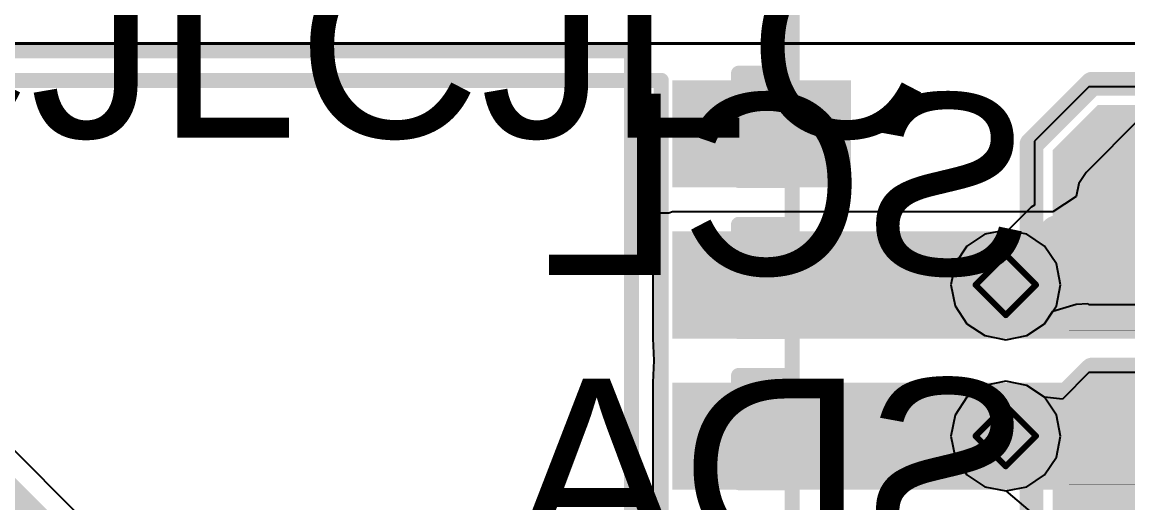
# Model space of a CAD drawing. Header units: millimetres. Extents: x -16 to 330, y -45 to 150.
# Drawn here: x 47.39 to 56.68, y 72.16 to 76.2 of the extents above; entities that cross this region are included whole.
import ezdxf

# ---------------------------------------------------------------- set-up
doc = ezdxf.new("R2010")
doc.units = ezdxf.units.MM
for name, color, linetype in [('BottomLayer', 5, 'Continuous'), ('BottomOverlay', 54, 'Continuous'), ('BottomPaste', 16, 'Continuous'), ('BottomSolder', 6, 'Continuous'), ('DrillDrawing', 1, 'Continuous'), ('Mechanical13', 56, 'Continuous'), ('MidLayer1', 16, 'Continuous'), ('MidLayer2', 76, 'Continuous'), ('TopLayer', 1, 'Continuous'), ('TopOverlay', 2, 'Continuous'), ('TopPaste', 8, 'Continuous'), ('TopSolder', 216, 'Continuous'), ('ViaHoleLayer', 16, 'Continuous')]:
    doc.layers.add(name, color=color, linetype=linetype)
doc.styles.add('Arial', font='arial.ttf', dxfattribs={"height": 0.2})

# ---------------------------------------------------------------- blocks, each defined once
blk = doc.blocks.new('41_SMD_M______58')
at = {"layer": 'TopLayer'}
for points in [[(8, 9.33), (9.5, 9.33), (9.5, 8.43), (8, 8.43)], [(8, 8.06), (9.5, 8.06), (9.5, 7.16), (8, 7.16)], [(8, 6.79), (9.5, 6.79), (9.5, 5.89), (8, 5.89)]]:
    blk.add_hatch(color=1, dxfattribs=at).paths.add_polyline_path(points)
at = {"layer": 'TopPaste'}
for points in [[(8, 9.33), (9.5, 9.33), (9.5, 8.43), (8, 8.43)], [(8, 8.06), (9.5, 8.06), (9.5, 7.16), (8, 7.16)], [(8, 6.79), (9.5, 6.79), (9.5, 5.89), (8, 5.89)]]:
    blk.add_hatch(color=8, dxfattribs=at).paths.add_polyline_path(points)
at = {"layer": 'TopSolder'}
for points in [[(8, 9.33), (9.5, 9.33), (9.5, 8.43), (8, 8.43)], [(8, 8.06), (9.5, 8.06), (9.5, 7.16), (8, 7.16)], [(8, 6.79), (9.5, 6.79), (9.5, 5.89), (8, 5.89)]]:
    blk.add_hatch(color=216, dxfattribs=at).paths.add_polyline_path(points)
blk = doc.blocks.new('R___0402_94')
at = {"layer": 'TopLayer'}
for points in [[(-0.6985, -0.3175), (-0.6985, 0.3175), (-0.2413, 0.3175), (-0.2413, -0.3175)], [(0.2413, -0.3175), (0.2413, 0.3175), (0.6985, 0.3175), (0.6985, -0.3175)]]:
    blk.add_hatch(color=1, dxfattribs=at).paths.add_polyline_path(points)
at = {"layer": 'TopPaste'}
for points in [[(-0.6985, -0.3175), (-0.6985, 0.3175), (-0.2413, 0.3175), (-0.2413, -0.3175)], [(0.2413, -0.3175), (0.2413, 0.3175), (0.6985, 0.3175), (0.6985, -0.3175)]]:
    blk.add_hatch(color=8, dxfattribs=at).paths.add_polyline_path(points)
at = {"layer": 'TopSolder'}
for points in [[(-0.7535, -0.3725), (-0.7535, 0.3725), (-0.1863, 0.3725), (-0.1863, -0.3725)], [(0.1863, -0.3725), (0.1863, 0.3725), (0.7535, 0.3725), (0.7535, -0.3725)]]:
    blk.add_hatch(color=216, dxfattribs=at).paths.add_polyline_path(points)
at = {"layer": 'TopOverlay'}
for points, const_width in [([(-0.7874, -0.4064), (-0.7874, 0.4064)], 0.127), ([(-0.7874, 0.4064), (0.7874, 0.4064)], 0.127), ([(0.7874, -0.4064), (0.7874, 0.4064)], 0.127), ([(-0.7874, -0.4064), (0.7874, -0.4064)], 0.127), ([(-0.8128, -0.4318), (0.8128, -0.4318)], 0.00323)]:
    blk.add_lwpolyline(points, dxfattribs=dict(at, const_width=const_width))
for points, const_width in [([(-0.8191, 0.4064, 1), (-0.7556, 0.4064, 1)], 0.0635), ([(-0.8191, 0.4064, 1), (-0.7556, 0.4064, 1)], 0.0635), ([(0.7556, 0.4064, 1), (0.8191, 0.4064, 1)], 0.0635), ([(0.7556, 0.4064, 1), (0.8191, 0.4064, 1)], 0.0635), ([(-0.8191, -0.4064, 1), (-0.7556, -0.4064, 1)], 0.0635), ([(-0.8191, -0.4064, 1), (-0.7556, -0.4064, 1)], 0.0635), ([(0.7556, -0.4064, 1), (0.8191, -0.4064, 1)], 0.0635), ([(0.7556, -0.4064, 1), (0.8191, -0.4064, 1)], 0.0635), ([(-0.8136, -0.4318, 1), (-0.812, -0.4318, 1)], 0.00161), ([(0.812, -0.4318, 1), (0.8136, -0.4318, 1)], 0.00161)]:
    blk.add_lwpolyline(points, format="xyb", close=True, dxfattribs=dict(at, const_width=const_width))
blk = doc.blocks.new('R___0402_95')
at = {"layer": 'TopLayer'}
for points in [[(-0.6985, -0.3175), (-0.6985, 0.3175), (-0.2413, 0.3175), (-0.2413, -0.3175)], [(0.2413, -0.3175), (0.2413, 0.3175), (0.6985, 0.3175), (0.6985, -0.3175)]]:
    blk.add_hatch(color=1, dxfattribs=at).paths.add_polyline_path(points)
at = {"layer": 'TopPaste'}
for points in [[(-0.6985, -0.3175), (-0.6985, 0.3175), (-0.2413, 0.3175), (-0.2413, -0.3175)], [(0.2413, -0.3175), (0.2413, 0.3175), (0.6985, 0.3175), (0.6985, -0.3175)]]:
    blk.add_hatch(color=8, dxfattribs=at).paths.add_polyline_path(points)
at = {"layer": 'TopSolder'}
for points in [[(-0.7535, -0.3725), (-0.7535, 0.3725), (-0.1863, 0.3725), (-0.1863, -0.3725)], [(0.1863, -0.3725), (0.1863, 0.3725), (0.7535, 0.3725), (0.7535, -0.3725)]]:
    blk.add_hatch(color=216, dxfattribs=at).paths.add_polyline_path(points)
at = {"layer": 'TopOverlay'}
for points, const_width in [([(-0.7874, -0.4064), (-0.7874, 0.4064)], 0.127), ([(-0.7874, 0.4064), (0.7874, 0.4064)], 0.127), ([(0.7874, -0.4064), (0.7874, 0.4064)], 0.127), ([(-0.7874, -0.4064), (0.7874, -0.4064)], 0.127), ([(-0.8128, -0.4318), (0.8128, -0.4318)], 0.00323)]:
    blk.add_lwpolyline(points, dxfattribs=dict(at, const_width=const_width))
for points, const_width in [([(-0.8191, 0.4064, 1), (-0.7556, 0.4064, 1)], 0.0635), ([(-0.8191, 0.4064, 1), (-0.7556, 0.4064, 1)], 0.0635), ([(0.7556, 0.4064, 1), (0.8191, 0.4064, 1)], 0.0635), ([(0.7556, 0.4064, 1), (0.8191, 0.4064, 1)], 0.0635), ([(-0.8191, -0.4064, 1), (-0.7556, -0.4064, 1)], 0.0635), ([(-0.8191, -0.4064, 1), (-0.7556, -0.4064, 1)], 0.0635), ([(0.7556, -0.4064, 1), (0.8191, -0.4064, 1)], 0.0635), ([(0.7556, -0.4064, 1), (0.8191, -0.4064, 1)], 0.0635), ([(-0.8136, -0.4318, 1), (-0.812, -0.4318, 1)], 0.00161), ([(0.812, -0.4318, 1), (0.8136, -0.4318, 1)], 0.00161)]:
    blk.add_lwpolyline(points, format="xyb", close=True, dxfattribs=dict(at, const_width=const_width))
blk = doc.blocks.new('T__________B_130')
at = {"layer": 'BottomLayer'}
blk.add_hatch(color=5, dxfattribs=at).paths.add_polyline_path([(0.381, 0.762), (-0.381, 0.762), (-0.762, 0.381), (-0.762, -0.381), (-0.381, -0.762), (0.381, -0.762), (0.762, -0.381), (0.762, 0.381)])
at = {"layer": 'BottomPaste'}
blk.add_hatch(color=16, dxfattribs=at).paths.add_polyline_path([(0.381, 0.762), (-0.381, 0.762), (-0.762, 0.381), (-0.762, -0.381), (-0.381, -0.762), (0.381, -0.762), (0.762, -0.381), (0.762, 0.381)])
at = {"layer": 'BottomSolder'}
blk.add_hatch(color=6, dxfattribs=at).paths.add_polyline_path([(0.381, 0.762), (-0.381, 0.762), (-0.762, 0.381), (-0.762, -0.381), (-0.381, -0.762), (0.381, -0.762), (0.762, -0.381), (0.762, 0.381)])
at = {"layer": 'BottomOverlay', "const_width": 0.2}
for points in [[(-0.4318, 0.9398), (-0.9398, 0.4318)], [(-0.4318, 0.9398), (0.4318, 0.9398)], [(-0.4318, 0.9398), (0.4318, 0.9398)], [(0.4318, 0.9398), (0.9398, 0.4318)], [(-0.9398, 0.4318), (-0.9398, -0.4318)], [(0.9398, 0.4318), (0.9398, -0.4318)], [(-0.9398, -0.4318), (-0.4318, -0.9398)], [(0.9398, -0.4318), (0.4318, -0.9398)], [(-0.4318, -0.9398), (0.4318, -0.9398)], [(-0.4318, -0.9398), (0.4318, -0.9398)]]:
    blk.add_lwpolyline(points, dxfattribs=at)
at = {"layer": 'BottomOverlay', "const_width": 0.1}
for points in [[(-0.4818, 0.9398, 1), (-0.3818, 0.9398, 1)], [(-0.4818, 0.9398, 1), (-0.3818, 0.9398, 1)], [(-0.4818, 0.9398, 1), (-0.3818, 0.9398, 1)], [(0.3818, 0.9398, 1), (0.4818, 0.9398, 1)], [(0.3818, 0.9398, 1), (0.4818, 0.9398, 1)], [(0.3818, 0.9398, 1), (0.4818, 0.9398, 1)], [(-0.9898, 0.4318, 1), (-0.8898, 0.4318, 1)], [(-0.9898, 0.4318, 1), (-0.8898, 0.4318, 1)], [(0.8898, 0.4318, 1), (0.9898, 0.4318, 1)], [(0.8898, 0.4318, 1), (0.9898, 0.4318, 1)], [(-0.9898, -0.4318, 1), (-0.8898, -0.4318, 1)], [(-0.9898, -0.4318, 1), (-0.8898, -0.4318, 1)], [(0.8898, -0.4318, 1), (0.9898, -0.4318, 1)], [(0.8898, -0.4318, 1), (0.9898, -0.4318, 1)], [(-0.4818, -0.9398, 1), (-0.3818, -0.9398, 1)], [(-0.4818, -0.9398, 1), (-0.3818, -0.9398, 1)], [(-0.4818, -0.9398, 1), (-0.3818, -0.9398, 1)], [(0.3818, -0.9398, 1), (0.4818, -0.9398, 1)], [(0.3818, -0.9398, 1), (0.4818, -0.9398, 1)], [(0.3818, -0.9398, 1), (0.4818, -0.9398, 1)]]:
    blk.add_lwpolyline(points, format="xyb", close=True, dxfattribs=at)
blk = doc.blocks.new('T__________B_131')
at = {"layer": 'BottomLayer'}
blk.add_hatch(color=5, dxfattribs=at).paths.add_polyline_path([(0.381, 0.762), (-0.381, 0.762), (-0.762, 0.381), (-0.762, -0.381), (-0.381, -0.762), (0.381, -0.762), (0.762, -0.381), (0.762, 0.381)])
at = {"layer": 'BottomPaste'}
blk.add_hatch(color=16, dxfattribs=at).paths.add_polyline_path([(0.381, 0.762), (-0.381, 0.762), (-0.762, 0.381), (-0.762, -0.381), (-0.381, -0.762), (0.381, -0.762), (0.762, -0.381), (0.762, 0.381)])
at = {"layer": 'BottomSolder'}
blk.add_hatch(color=6, dxfattribs=at).paths.add_polyline_path([(0.381, 0.762), (-0.381, 0.762), (-0.762, 0.381), (-0.762, -0.381), (-0.381, -0.762), (0.381, -0.762), (0.762, -0.381), (0.762, 0.381)])
at = {"layer": 'BottomOverlay', "const_width": 0.2}
for points in [[(-0.4318, 0.9398), (-0.9398, 0.4318)], [(-0.4318, 0.9398), (0.4318, 0.9398)], [(-0.4318, 0.9398), (0.4318, 0.9398)], [(0.4318, 0.9398), (0.9398, 0.4318)], [(-0.9398, 0.4318), (-0.9398, -0.4318)], [(0.9398, 0.4318), (0.9398, -0.4318)], [(-0.9398, -0.4318), (-0.4318, -0.9398)], [(0.9398, -0.4318), (0.4318, -0.9398)], [(-0.4318, -0.9398), (0.4318, -0.9398)], [(-0.4318, -0.9398), (0.4318, -0.9398)]]:
    blk.add_lwpolyline(points, dxfattribs=at)
at = {"layer": 'BottomOverlay', "const_width": 0.1}
for points in [[(-0.4818, 0.9398, 1), (-0.3818, 0.9398, 1)], [(-0.4818, 0.9398, 1), (-0.3818, 0.9398, 1)], [(-0.4818, 0.9398, 1), (-0.3818, 0.9398, 1)], [(0.3818, 0.9398, 1), (0.4818, 0.9398, 1)], [(0.3818, 0.9398, 1), (0.4818, 0.9398, 1)], [(0.3818, 0.9398, 1), (0.4818, 0.9398, 1)], [(-0.9898, 0.4318, 1), (-0.8898, 0.4318, 1)], [(-0.9898, 0.4318, 1), (-0.8898, 0.4318, 1)], [(0.8898, 0.4318, 1), (0.9898, 0.4318, 1)], [(0.8898, 0.4318, 1), (0.9898, 0.4318, 1)], [(-0.9898, -0.4318, 1), (-0.8898, -0.4318, 1)], [(-0.9898, -0.4318, 1), (-0.8898, -0.4318, 1)], [(0.8898, -0.4318, 1), (0.9898, -0.4318, 1)], [(0.8898, -0.4318, 1), (0.9898, -0.4318, 1)], [(-0.4818, -0.9398, 1), (-0.3818, -0.9398, 1)], [(-0.4818, -0.9398, 1), (-0.3818, -0.9398, 1)], [(-0.4818, -0.9398, 1), (-0.3818, -0.9398, 1)], [(0.3818, -0.9398, 1), (0.4818, -0.9398, 1)], [(0.3818, -0.9398, 1), (0.4818, -0.9398, 1)], [(0.3818, -0.9398, 1), (0.4818, -0.9398, 1)]]:
    blk.add_lwpolyline(points, format="xyb", close=True, dxfattribs=at)

msp = doc.modelspace()

# ---------------------------------------------------------------- hatches: boundary and pattern name
at = {"layer": 'BottomLayer'}
h = msp.add_hatch(color=5, dxfattribs=at)
edge = h.paths.add_edge_path()
edge.add_arc((55.6514, 73.9902), 0.3, 0, 360)
h = msp.add_hatch(color=5, dxfattribs=at)
edge = h.paths.add_edge_path()
edge.add_arc((55.6514, 72.7202), 0.3, 0, 360)
at = {"layer": 'BottomSolder'}
h = msp.add_hatch(color=6, dxfattribs=at)
edge = h.paths.add_edge_path()
edge.add_arc((55.6514, 73.9902), 0.15, 0, 360)
h = msp.add_hatch(color=6, dxfattribs=at)
edge = h.paths.add_edge_path()
edge.add_arc((55.6514, 72.7202), 0.15, 0, 360)
at = {"layer": 'MidLayer1'}
h = msp.add_hatch(color=16, dxfattribs=at)
edge = h.paths.add_edge_path()
edge.add_arc((55.6514, 73.9902), 0.3, 0, 360)
h = msp.add_hatch(color=16, dxfattribs=at)
edge = h.paths.add_edge_path()
edge.add_arc((55.6514, 72.7202), 0.3, 0, 360)
at = {"layer": 'MidLayer2'}
h = msp.add_hatch(color=76, dxfattribs=at)
edge = h.paths.add_edge_path()
edge.add_arc((55.6514, 73.9902), 0.3, 0, 360)
h = msp.add_hatch(color=76, dxfattribs=at)
edge = h.paths.add_edge_path()
edge.add_arc((55.6514, 72.7202), 0.3, 0, 360)
at = {"layer": 'TopLayer'}
for points in [[(52.85, 73.54), (56.7369, 73.54), (56.7369, 74.44), (52.85, 74.44)], [(52.85, 72.27), (56.775, 72.27), (56.775, 73.17), (52.85, 73.17)]]:
    msp.add_hatch(color=1, dxfattribs=at).paths.add_polyline_path(points)
h = msp.add_hatch(color=1, dxfattribs=at)
edge = h.paths.add_edge_path()
edge.add_arc((55.6514, 73.9902), 0.3, 0, 360)
h = msp.add_hatch(color=1, dxfattribs=at)
edge = h.paths.add_edge_path()
edge.add_arc((55.6514, 72.7202), 0.3, 0, 360)
at = {"layer": 'TopSolder'}
h = msp.add_hatch(color=216, dxfattribs=at)
edge = h.paths.add_edge_path()
edge.add_arc((55.6514, 73.9902), 0.15, 0, 360)
h = msp.add_hatch(color=216, dxfattribs=at)
edge = h.paths.add_edge_path()
edge.add_arc((55.6514, 72.7202), 0.15, 0, 360)
at = {"layer": 'ViaHoleLayer'}
h = msp.add_hatch(color=16, dxfattribs=at)
edge = h.paths.add_edge_path()
edge.add_arc((55.6514, 73.9902), 0.15, 0, 360)
h = msp.add_hatch(color=16, dxfattribs=at)
edge = h.paths.add_edge_path()
edge.add_arc((55.6514, 72.7202), 0.15, 0, 360)

# ---------------------------------------------------------------- linework, layer by layer
at = {"layer": 'BottomLayer'}
for p, q in [((17.2719, 76.0245), (94.3193, 76.0245)), ((56.35, 75.6552), (55.8928, 75.198)), ((57.2644, 75.6552), (56.35, 75.6552)), ((55.8928, 75.198), (55.8928, 74.6617)), ((55.8643, 74.6427), (55.6695, 74.4479)), ((55.8928, 74.6617), (55.8643, 74.6427)), ((55.6514, 74.4515), (55.4749, 74.4164)), ((55.6695, 74.4479), (55.6514, 74.4515)), ((55.4749, 74.4164), (55.3252, 74.3164)), ((55.3252, 74.3164), (55.2252, 74.1667)), ((55.2252, 74.1667), (55.1901, 73.9902)), ((55.1901, 73.9902), (55.2252, 73.8137)), ((55.2252, 73.8137), (55.3252, 73.664)), ((56.0479, 73.7693), (56.242, 73.8273)), ((56.242, 73.8273), (56.3409, 73.8355)), ((56.3409, 73.8355), (56.35, 73.8264)), ((56.35, 73.8264), (57.2644, 73.8264)), ((55.9775, 73.664), (56.0479, 73.7693)), ((55.3252, 73.664), (55.4749, 73.5641)), ((55.8279, 73.5641), (55.9775, 73.664)), ((55.4749, 73.5641), (55.6514, 73.5289)), ((55.6514, 73.5289), (55.8279, 73.5641)), ((56.35, 73.2536), (56.1279, 73.0316)), ((57.2644, 73.2536), (56.35, 73.2536)), ((55.4749, 73.1464), (55.3252, 73.0464)), ((55.6514, 73.1815), (55.4749, 73.1464)), ((55.8279, 73.1464), (55.6514, 73.1815)), ((55.9775, 73.0464), (55.8279, 73.1464)), ((55.3252, 73.0464), (55.2252, 72.8967)), ((56.1279, 73.0316), (55.9775, 73.0464)), ((55.2252, 72.8967), (55.1901, 72.7202)), ((55.1901, 72.7202), (55.2252, 72.5437)), ((55.2252, 72.5437), (55.3252, 72.394)), ((55.3252, 72.394), (55.4749, 72.2941)), ((55.4749, 72.2941), (55.6514, 72.2589)), ((55.6514, 72.2589), (55.8928, 72.0552))]:
    msp.add_line(p, q, dxfattribs=at)
for points, const_width in [([(56.4893, 74.4229), (56.8072, 74.7408)], 0.3048), ([(55.6514, 73.9902), (56.0841, 74.4229)], 0.3048), ([(56.0841, 74.4229), (56.4893, 74.4229)], 0.3048), ([(55.626, 72.7202), (55.6895, 72.6567)], 0.254), ([(55.6895, 72.6567), (56.4897, 72.6567)], 0.254), ([(56.4897, 72.6567), (56.8072, 72.3392)], 0.254)]:
    msp.add_lwpolyline(points, dxfattribs=dict(at, const_width=const_width))
for points, const_width in [([(56.731, 74.7408, 1), (56.8834, 74.7408, 1)], 0.1524), ([(56.0079, 74.4229, 1), (56.1603, 74.4229, 1)], 0.1524), ([(56.0079, 74.4229, 1), (56.1603, 74.4229, 1)], 0.1524), ([(56.4131, 74.4229, 1), (56.5655, 74.4229, 1)], 0.1524), ([(56.4131, 74.4229, 1), (56.5655, 74.4229, 1)], 0.1524), ([(55.5752, 73.9902, 1), (55.7276, 73.9902, 1)], 0.1524), ([(55.5625, 72.7202, 1), (55.6895, 72.7202, 1)], 0.127), ([(55.626, 72.6567, 1), (55.753, 72.6567, 1)], 0.127), ([(55.626, 72.6567, 1), (55.753, 72.6567, 1)], 0.127), ([(56.4262, 72.6567, 1), (56.5532, 72.6567, 1)], 0.127), ([(56.4262, 72.6567, 1), (56.5532, 72.6567, 1)], 0.127)]:
    msp.add_lwpolyline(points, format="xyb", close=True, dxfattribs=dict(at, const_width=const_width))
at = {"layer": 'DrillDrawing', "const_width": 0.0508}
for points in [[(55.3974, 73.9902), (55.6514, 74.2442)], [(55.6514, 74.2442), (55.9054, 73.9902)], [(55.3974, 73.9902), (55.6514, 73.7362)], [(55.6514, 73.7362), (55.9054, 73.9902)], [(55.3974, 72.7202), (55.6514, 72.9742)], [(55.6514, 72.9742), (55.9054, 72.7202)], [(55.3974, 72.7202), (55.6514, 72.4662)], [(55.6514, 72.4662), (55.9054, 72.7202)]]:
    msp.add_lwpolyline(points, dxfattribs=at)
at = {"layer": 'DrillDrawing', "const_width": 0.0254}
for points in [[(55.6387, 74.2442, 1), (55.6641, 74.2442, 1)], [(55.6387, 74.2442, 1), (55.6641, 74.2442, 1)], [(55.3847, 73.9902, 1), (55.4101, 73.9902, 1)], [(55.3847, 73.9902, 1), (55.4101, 73.9902, 1)], [(55.8927, 73.9902, 1), (55.9181, 73.9902, 1)], [(55.8927, 73.9902, 1), (55.9181, 73.9902, 1)], [(55.6387, 73.7362, 1), (55.6641, 73.7362, 1)], [(55.6387, 73.7362, 1), (55.6641, 73.7362, 1)], [(55.6387, 72.9742, 1), (55.6641, 72.9742, 1)], [(55.6387, 72.9742, 1), (55.6641, 72.9742, 1)], [(55.3847, 72.7202, 1), (55.4101, 72.7202, 1)], [(55.3847, 72.7202, 1), (55.4101, 72.7202, 1)], [(55.8927, 72.7202, 1), (55.9181, 72.7202, 1)], [(55.8927, 72.7202, 1), (55.9181, 72.7202, 1)], [(55.6387, 72.4662, 1), (55.6641, 72.4662, 1)], [(55.6387, 72.4662, 1), (55.6641, 72.4662, 1)]]:
    msp.add_lwpolyline(points, format="xyb", close=True, dxfattribs=at)
at = {"layer": 'Mechanical13', "const_width": 0.127}
for points in [[(53.8562, 75.7689), (53.8562, 82.8088)], [(37.2062, 75.9588), (52.5062, 75.9588)], [(52.5062, 75.7088), (52.5062, 75.9588)], [(53.4062, 75.7688), (53.8562, 75.7688)], [(53.4062, 74.8688), (53.4062, 75.7688)], [(53.8562, 75.5938), (53.8562, 75.7688)], [(37.2062, 75.7088), (52.5062, 75.7088)], [(52.5062, 75.7088), (52.7562, 75.7088)], [(52.5062, 58.6088), (52.5062, 75.7088)], [(52.7562, 58.6088), (52.7562, 75.7088)], [(53.8562, 74.8688), (53.8562, 75.0438)], [(53.4062, 74.8688), (53.8562, 74.8688)], [(53.8562, 74.5054), (53.8562, 74.8622)], [(53.4062, 74.4988), (53.8562, 74.4988)], [(53.4062, 73.5988), (53.4062, 74.4988)], [(53.8562, 74.3238), (53.8562, 74.4988)], [(53.8562, 73.5988), (53.8562, 73.7738)], [(53.4062, 73.5988), (53.8562, 73.5988)], [(53.8562, 73.2351), (53.8562, 73.5925)], [(53.4062, 73.2288), (53.8562, 73.2288)], [(53.4062, 72.3288), (53.4062, 73.2288)], [(53.8562, 73.0538), (53.8562, 73.2288)], [(53.8562, 72.3288), (53.8562, 72.5038)], [(53.4062, 72.3288), (53.8562, 72.3288)], [(53.8562, 71.9673), (53.8562, 72.3203)]]:
    msp.add_lwpolyline(points, dxfattribs=at)
at = {"layer": 'Mechanical13', "const_width": 0.0635}
for points in [[(52.4745, 75.9588, 1), (52.538, 75.9588, 1)], [(52.4745, 75.9588, 1), (52.538, 75.9588, 1)], [(53.3745, 75.7688, 1), (53.438, 75.7688, 1)], [(53.3745, 75.7688, 1), (53.438, 75.7688, 1)], [(53.8245, 75.7689, 1), (53.888, 75.7689, 1)], [(53.8245, 75.7688, 1), (53.888, 75.7688, 1)], [(53.8245, 75.7688, 1), (53.888, 75.7688, 1)], [(52.4745, 75.7088, 1), (52.538, 75.7088, 1)], [(52.4745, 75.7088, 1), (52.538, 75.7088, 1)], [(52.4745, 75.7088, 1), (52.538, 75.7088, 1)], [(52.4745, 75.7088, 1), (52.538, 75.7088, 1)], [(52.7245, 75.7088, 1), (52.788, 75.7088, 1)], [(52.7245, 75.7088, 1), (52.788, 75.7088, 1)], [(53.8245, 75.6138, 1), (53.888, 75.6138, 1)], [(53.8245, 75.5938, 1), (53.888, 75.5938, 1)], [(53.8245, 75.5938, 1), (53.888, 75.5938, 1)], [(53.8245, 75.0438, 1), (53.888, 75.0438, 1)], [(53.8245, 75.0438, 1), (53.888, 75.0438, 1)], [(53.8245, 75.0238, 1), (53.888, 75.0238, 1)], [(53.3745, 74.8688, 1), (53.438, 74.8688, 1)], [(53.3745, 74.8688, 1), (53.438, 74.8688, 1)], [(53.8245, 74.8688, 1), (53.888, 74.8688, 1)], [(53.8245, 74.8688, 1), (53.888, 74.8688, 1)], [(53.8245, 74.8622, 1), (53.888, 74.8622, 1)], [(53.3745, 74.4988, 1), (53.438, 74.4988, 1)], [(53.3745, 74.4988, 1), (53.438, 74.4988, 1)], [(53.8245, 74.5054, 1), (53.888, 74.5054, 1)], [(53.8245, 74.4988, 1), (53.888, 74.4988, 1)], [(53.8245, 74.4988, 1), (53.888, 74.4988, 1)], [(53.8245, 74.3438, 1), (53.888, 74.3438, 1)], [(53.8245, 74.3238, 1), (53.888, 74.3238, 1)], [(53.8245, 74.3238, 1), (53.888, 74.3238, 1)], [(53.8245, 73.7738, 1), (53.888, 73.7738, 1)], [(53.8245, 73.7738, 1), (53.888, 73.7738, 1)], [(53.8245, 73.7538, 1), (53.888, 73.7538, 1)], [(53.3745, 73.5988, 1), (53.438, 73.5988, 1)], [(53.3745, 73.5988, 1), (53.438, 73.5988, 1)], [(53.8245, 73.5988, 1), (53.888, 73.5988, 1)], [(53.8245, 73.5988, 1), (53.888, 73.5988, 1)], [(53.8245, 73.5925, 1), (53.888, 73.5925, 1)], [(53.3745, 73.2288, 1), (53.438, 73.2288, 1)], [(53.3745, 73.2288, 1), (53.438, 73.2288, 1)], [(53.8245, 73.2351, 1), (53.888, 73.2351, 1)], [(53.8245, 73.2288, 1), (53.888, 73.2288, 1)], [(53.8245, 73.2288, 1), (53.888, 73.2288, 1)], [(53.8245, 73.0738, 1), (53.888, 73.0738, 1)], [(53.8245, 73.0538, 1), (53.888, 73.0538, 1)], [(53.8245, 73.0538, 1), (53.888, 73.0538, 1)], [(53.8245, 72.5038, 1), (53.888, 72.5038, 1)], [(53.8245, 72.5038, 1), (53.888, 72.5038, 1)], [(53.8245, 72.4838, 1), (53.888, 72.4838, 1)], [(53.3745, 72.3288, 1), (53.438, 72.3288, 1)], [(53.3745, 72.3288, 1), (53.438, 72.3288, 1)], [(53.8245, 72.3288, 1), (53.888, 72.3288, 1)], [(53.8245, 72.3288, 1), (53.888, 72.3288, 1)], [(53.8245, 72.3203, 1), (53.888, 72.3203, 1)]]:
    msp.add_lwpolyline(points, format="xyb", close=True, dxfattribs=at)
at = {"layer": 'Mechanical13', "const_width": 0.127}
for points in [[(53.8562, 75.0238, -1), (53.8562, 75.6138)], [(53.8562, 75.0438, -1), (53.8562, 75.5938)], [(53.8562, 73.7538, -1), (53.8562, 74.3438)], [(53.8562, 73.7738, -1), (53.8562, 74.3238)], [(53.8562, 72.4838, -1), (53.8562, 73.0738)], [(53.8562, 72.5038, -1), (53.8562, 73.0538)]]:
    msp.add_lwpolyline(points, format="xyb", dxfattribs=at)
at = {"layer": 'MidLayer1'}
for p, q in [((38.4306, 76.0157), (94.3131, 76.0157)), ((55.6514, 74.4515), (55.4749, 74.4164)), ((55.8279, 74.4164), (55.6514, 74.4515)), ((55.4749, 74.4164), (55.3252, 74.3164)), ((55.9775, 74.3164), (55.8279, 74.4164)), ((55.3252, 74.3164), (55.2252, 74.1667)), ((56.0775, 74.1667), (55.9775, 74.3164)), ((55.2252, 74.1667), (55.1901, 73.9902)), ((56.1126, 73.9902), (56.0775, 74.1667)), ((55.1901, 73.9902), (55.2252, 73.8137)), ((56.0775, 73.8137), (56.1126, 73.9902)), ((55.2252, 73.8137), (55.3252, 73.664)), ((55.9775, 73.664), (56.0775, 73.8137)), ((55.3252, 73.664), (55.4749, 73.5641)), ((55.8279, 73.5641), (55.9775, 73.664)), ((55.4749, 73.5641), (55.6514, 73.5289)), ((55.6514, 73.5289), (55.8279, 73.5641)), ((55.4749, 73.1464), (55.3252, 73.0464)), ((55.6514, 73.1815), (55.4749, 73.1464)), ((55.8279, 73.1464), (55.6514, 73.1815)), ((55.9775, 73.0464), (55.8279, 73.1464)), ((55.3252, 73.0464), (55.2252, 72.8967)), ((56.0775, 72.8967), (55.9775, 73.0464)), ((55.2252, 72.8967), (55.1901, 72.7202)), ((56.1126, 72.7202), (56.0775, 72.8967)), ((55.1901, 72.7202), (55.2252, 72.5437)), ((56.0775, 72.5437), (56.1126, 72.7202)), ((55.2252, 72.5437), (55.3252, 72.394)), ((55.9775, 72.394), (56.0775, 72.5437)), ((55.3252, 72.394), (55.4749, 72.2941)), ((55.8279, 72.2941), (55.9775, 72.394)), ((55.4749, 72.2941), (55.6514, 72.2589)), ((55.6514, 72.2589), (55.8279, 72.2941))]:
    msp.add_line(p, q, dxfattribs=at)
at = {"layer": 'MidLayer2'}
for p, q in [((-0.6433, 76.0157), (94.3131, 76.0157)), ((55.6514, 74.4515), (55.4749, 74.4164)), ((55.8279, 74.4164), (55.6514, 74.4515)), ((55.4749, 74.4164), (55.3252, 74.3164)), ((55.9775, 74.3164), (55.8279, 74.4164)), ((55.3252, 74.3164), (55.2252, 74.1667)), ((56.0775, 74.1667), (55.9775, 74.3164)), ((55.2252, 74.1667), (55.1901, 73.9902)), ((56.1126, 73.9902), (56.0775, 74.1667)), ((55.1901, 73.9902), (55.2252, 73.8137)), ((56.0775, 73.8137), (56.1126, 73.9902)), ((55.2252, 73.8137), (55.3252, 73.664)), ((55.9775, 73.664), (56.0775, 73.8137)), ((55.3252, 73.664), (55.4749, 73.5641)), ((55.8279, 73.5641), (55.9775, 73.664)), ((55.4749, 73.5641), (55.6514, 73.5289)), ((55.6514, 73.5289), (55.8279, 73.5641)), ((55.4749, 73.1464), (55.3252, 73.0464)), ((55.6514, 73.1815), (55.4749, 73.1464)), ((55.8279, 73.1464), (55.6514, 73.1815)), ((55.9775, 73.0464), (55.8279, 73.1464)), ((55.3252, 73.0464), (55.2252, 72.8967)), ((56.0775, 72.8967), (55.9775, 73.0464)), ((55.2252, 72.8967), (55.1901, 72.7202)), ((56.1126, 72.7202), (56.0775, 72.8967)), ((55.1901, 72.7202), (55.2252, 72.5437)), ((56.0775, 72.5437), (56.1126, 72.7202)), ((55.2252, 72.5437), (55.3252, 72.394)), ((55.9775, 72.394), (56.0775, 72.5437)), ((55.3252, 72.394), (55.4749, 72.2941)), ((55.8279, 72.2941), (55.9775, 72.394)), ((55.4749, 72.2941), (55.6514, 72.2589)), ((55.6514, 72.2589), (55.8279, 72.2941))]:
    msp.add_line(p, q, dxfattribs=at)
at = {"layer": 'TopLayer'}
for p, q in [((-0.6433, 76.0157), (94.3131, 76.0157)), ((56.7762, 75.3854), (56.3263, 74.9354)), ((56.3263, 74.9354), (56.2645, 74.843)), ((56.2645, 74.843), (56.2428, 74.734)), ((56.2428, 74.734), (56.0468, 74.605)), ((52.8197, 74.5924), (52.6976, 74.5924)), ((52.6976, 74.5924), (52.6976, 74.4703)), ((52.85, 74.605), (52.8197, 74.5924)), ((56.0468, 74.605), (52.85, 74.605)), ((52.6976, 74.4703), (52.685, 74.44)), ((52.685, 74.44), (52.685, 73.5712)), ((52.685, 73.5712), (52.685, 73.54)), ((52.685, 73.54), (52.6944, 73.355)), ((52.6944, 73.355), (52.685, 73.17)), ((50.6985, 69.2208), (46.7254, 73.194)), ((52.685, 73.17), (52.685, 73.1388)), ((52.685, 73.1388), (52.685, 72.3012)), ((52.685, 72.3012), (52.685, 72.27)), ((52.685, 72.27), (52.6976, 72.0212))]:
    msp.add_line(p, q, dxfattribs=at)
for points, const_width in [([(56.5277, 74.734), (56.9777, 75.184)], 0.254), ([(56.5277, 74.041), (56.5277, 74.734)], 0.254), ([(46.5056, 72.9742), (50.5698, 68.91)], 0.3048), ([(56.5277, 71.6407), (56.5277, 72.7456)], 0.254)]:
    msp.add_lwpolyline(points, dxfattribs=dict(at, const_width=const_width))
at = {"layer": 'TopLayer', "const_width": 0.127}
for points in [[(56.4642, 74.734, 1), (56.5912, 74.734, 1)], [(56.4642, 74.734, 1), (56.5912, 74.734, 1)], [(56.4642, 74.041, 1), (56.5912, 74.041, 1)], [(56.4642, 72.7456, 1), (56.5912, 72.7456, 1)]]:
    msp.add_lwpolyline(points, format="xyb", close=True, dxfattribs=at)

# ---------------------------------------------------------------- block references
for name, p in [('41_SMD_M______58', (44.85, 66.38)), ('R___0402_94', (56.9976, 74.041)), ('R___0402_95', (56.9976, 72.7456))]:
    msp.add_blockref(name, p)
at = {"rotation": 90}
for name, p in [('T__________B_131', (56.8072, 74.7408)), ('T__________B_130', (56.8072, 72.3392))]:
    msp.add_blockref(name, p, dxfattribs=at)

# ---------------------------------------------------------------- texts
at = {"layer": 'BottomOverlay', "style": 'Arial', "text_generation_flag": 2}
for s, p in [('SCL', (55.8838, 74.0748)), ('SDA', (55.883, 71.6776))]:
    msp.add_text(s, height=1.524, rotation=360, dxfattribs=at).set_placement(p)
at = {"layer": 'TopOverlay', "style": 'Arial'}
msp.add_text('JLCJLCJLCJLC', height=1.524, rotation=360, dxfattribs=at).set_placement((39.878, 75.2272))

doc.saveas('drawing.dxf')
